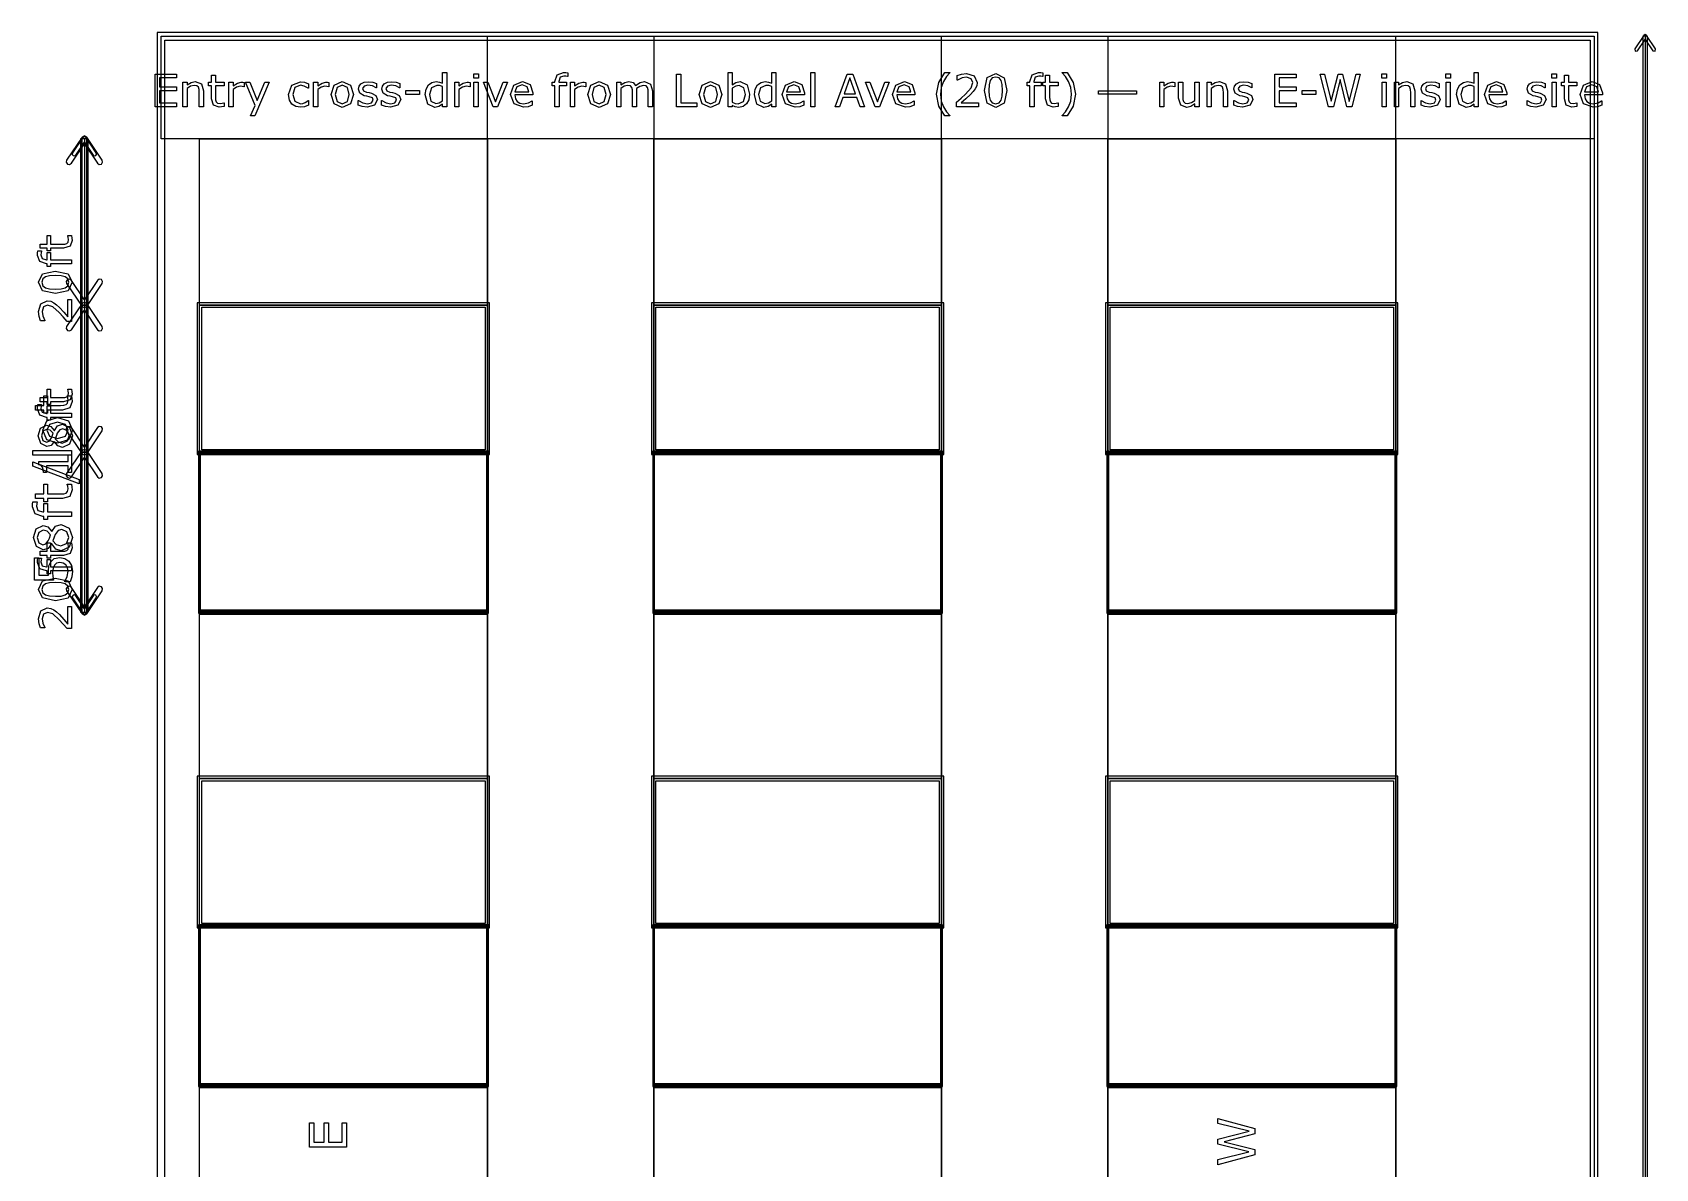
# Model space of a CAD drawing. Extents: x -1 to 182, y 89 to 480.
# Drawn here: x -0.6 to 66.6, y 262.7 to 309.7 of the extents above; entities that cross this region are included whole.
import ezdxf

# ---------------------------------------------------------------- set-up
doc = ezdxf.new("R2010")
doc.units = 0
doc.header["$MEASUREMENT"] = 0
doc.layers.add('Layer 1', color=7, linetype='Continuous')

msp = doc.modelspace()

# ---------------------------------------------------------------- linework, layer by layer
at = {"layer": 'Layer 1', "color": 7}
for points in [[(4.603848, 309.721697), (4.603848, 190.077473), (64.187733, 190.077473), (64.187733, 309.721697), (4.603848, 309.721697)], [(66.053249, 309.56305), (66.053249, 190.236117), (66.238251, 190.236117), (66.238251, 309.56305), (66.053249, 309.56305)], [(4.92114, 309.404403), (63.870439, 309.404403), (63.870439, 190.394761), (4.92114, 190.394761), (4.92114, 309.404403)], [(6.349992, 298.450564), (18.256227, 298.450564), (18.256227, 292.365155), (6.349992, 292.365155), (6.349992, 298.450564)], [(6.442493, 298.358063), (18.163726, 298.358063), (18.163726, 292.457656), (6.442493, 292.457656), (6.442493, 298.358063)], [(25.135385, 298.450564), (37.04162, 298.450564), (37.04162, 292.365155), (25.135385, 292.365155), (25.135385, 298.450564)], [(25.227886, 298.358063), (36.949119, 298.358063), (36.949119, 292.457656), (25.227886, 292.457656), (25.227886, 298.358063)], [(6.349992, 292.365155), (18.256227, 292.365155), (18.256227, 285.75058), (6.349992, 285.75058), (6.349992, 292.365155)], [(6.389783, 292.325364), (18.216436, 292.325364), (18.216436, 285.790371), (6.389783, 285.790371), (6.389783, 292.325364)], [(25.135385, 292.365155), (37.04162, 292.365155), (37.04162, 285.75058), (25.135385, 285.75058), (25.135385, 292.365155)], [(25.175176, 292.325364), (37.001829, 292.325364), (37.001829, 285.790371), (25.175176, 285.790371), (25.175176, 292.325364)], [(1.047263, 291.04217), (1.071023, 290.922281), (1.080336, 290.807559), (0.98525, 290.538842), (0.680361, 290.446858), (0.066446, 290.446858), (0.066446, 290.3156), (-0.096852, 290.3156), (-0.096852, 290.446858), (-0.428615, 290.446858), (-0.428615, 290.641161), (-0.096852, 290.641161), (-0.096852, 291.04217), (0.066446, 291.04217), (0.066446, 290.641161), (0.592511, 290.641161), (0.735137, 290.645297), (0.830221, 290.674236), (0.891199, 290.736247), (0.909799, 290.858203), (0.896358, 290.957422), (0.872599, 291.031836), (0.872599, 291.04217), (1.047263, 291.04217)], [(6.349992, 278.871422), (18.256227, 278.871422), (18.256227, 272.786013), (6.349992, 272.786013), (6.349992, 278.871422)], [(6.442493, 278.778921), (18.163726, 278.778921), (18.163726, 272.878514), (6.442493, 272.878514), (6.442493, 278.778921)], [(25.135385, 278.871422), (37.04162, 278.871422), (37.04162, 272.786013), (25.135385, 272.786013), (25.135385, 278.871422)], [(25.227886, 278.778921), (36.949119, 278.778921), (36.949119, 272.878514), (25.227886, 272.878514), (25.227886, 278.778921)], [(6.349992, 272.786013), (18.256227, 272.786013), (18.256227, 266.171438), (6.349992, 266.171438), (6.349992, 272.786013)], [(6.389783, 272.746222), (18.216436, 272.746222), (18.216436, 266.211229), (6.389783, 266.211229), (6.389783, 272.746222)], [(25.135385, 272.786013), (37.04162, 272.786013), (37.04162, 266.171438), (25.135385, 266.171438), (25.135385, 272.786013)], [(25.175176, 272.746222), (37.001829, 272.746222), (37.001829, 266.211229), (25.175176, 266.211229), (25.175176, 272.746222)]]:
    msp.add_lwpolyline(points, close=True, dxfattribs=at)
for points in [[(4.762494, 309.56305), (64.029086, 309.56305), (64.029086, 305.329722), (4.762494, 305.329722), (4.762494, 309.56305)], [(18.256227, 309.56305), (25.135385, 309.56305), (25.135385, 190.236117), (18.256227, 190.236117), (18.256227, 309.56305)], [(37.04162, 309.56305), (43.920778, 309.56305), (43.920778, 190.236117), (37.04162, 190.236117), (37.04162, 309.56305)], [(55.827013, 309.56305), (64.029086, 309.56305), (64.029086, 190.236117), (55.827013, 190.236117), (55.827013, 309.56305)], [(66.087872, 309.601806), (65.717353, 309.045769), (65.736985, 308.949651), (65.833103, 308.968781), (66.14575, 309.437476), (66.458392, 308.968773), (66.55451, 308.949643), (66.574142, 309.045761), (66.203622, 309.601798), (66.145745, 309.632854), (66.087867, 309.601798), (66.087872, 309.601806)], [(66.14575, 309.56305), (66.14575, 190.236117)], [(5.395077, 306.652637), (4.507923, 306.652637), (4.507923, 307.999195), (5.395077, 307.999195), (5.395077, 307.84003), (4.686982, 307.84003), (4.686982, 307.471061), (5.395077, 307.471061), (5.395077, 307.311898), (4.686982, 307.311898), (4.686982, 306.8118), (5.395077, 306.8118), (5.395077, 306.652637)], [(6.510124, 306.652637), (6.340109, 306.652637), (6.340109, 307.227795), (6.33197, 307.358021), (6.302127, 307.453879), (6.237015, 307.509947), (6.126686, 307.528944), (5.981088, 307.49458), (5.835489, 307.40686), (5.835489, 306.652637), (5.665474, 306.652637), (5.665474, 307.66278), (5.835489, 307.66278), (5.835489, 307.550642), (6.000079, 307.653737), (6.174616, 307.690816), (6.424213, 307.592243), (6.510125, 307.308282), (6.510124, 306.652637)], [(7.362009, 306.661686), (7.257106, 306.64089), (7.156725, 306.63274), (6.921597, 306.715941), (6.841111, 306.98272), (6.841111, 307.519895), (6.726261, 307.519895), (6.726261, 307.66278), (6.841111, 307.66278), (6.841111, 307.953073), (7.011126, 307.953073), (7.011126, 307.66278), (7.362009, 307.66278), (7.362009, 307.519895), (7.011126, 307.519895), (7.011126, 307.059589), (7.014743, 306.934791), (7.040064, 306.85159), (7.094324, 306.798234), (7.201036, 306.781963), (7.287852, 306.79371), (7.352964, 306.814506), (7.362008, 306.814506), (7.362009, 306.661686)], [(8.197616, 307.477398), (8.188572, 307.477398), (8.114417, 307.490045), (8.030313, 307.494569), (7.878385, 307.4593), (7.737308, 307.369771), (7.737308, 306.652637), (7.567293, 306.652637), (7.567293, 307.66278), (7.737309, 307.66278), (7.737309, 307.513566), (7.915463, 307.628416), (8.073722, 307.66278), (8.13793, 307.660082), (8.197616, 307.651933), (8.197616, 307.477398)], [(9.231273, 307.662786), (8.641645, 306.280057), (8.459873, 306.280057), (8.647976, 306.701476), (8.245546, 307.662786), (8.43003, 307.662786), (8.740218, 306.913995), (9.053118, 307.662786), (9.231273, 307.662786)], [(10.851843, 306.715946), (10.689967, 306.652642), (10.528091, 306.63002), (10.327328, 306.661673), (10.170878, 306.759341), (10.068688, 306.92393), (10.032515, 307.156345), (10.168165, 307.54521), (10.528091, 307.686286), (10.698106, 307.661865), (10.851843, 307.60218), (10.851843, 307.413173), (10.8428, 307.413173), (10.681828, 307.506319), (10.520856, 307.538876), (10.292059, 307.441208), (10.20886, 307.156342), (10.29025, 306.875093), (10.520856, 306.777425), (10.625759, 306.790998), (10.721619, 306.826267), (10.791253, 306.866058), (10.8428, 306.903136), (10.851843, 306.903136), (10.851843, 306.715946)], [(11.700111, 307.477398), (11.691067, 307.477398), (11.616912, 307.490045), (11.532808, 307.494569), (11.38088, 307.4593), (11.239803, 307.369771), (11.239803, 306.652637), (11.069788, 306.652637), (11.069788, 307.66278), (11.239803, 307.66278), (11.239803, 307.513566), (11.417958, 307.628416), (11.576217, 307.66278), (11.640424, 307.660082), (11.700111, 307.651933), (11.700111, 307.477398)], [(12.721107, 307.157263), (12.5945, 306.767492), (12.255373, 306.624607), (11.914439, 306.767492), (11.788736, 307.157263), (11.914439, 307.547031), (12.255373, 307.690821), (12.5945, 307.547031), (12.721107, 307.157263), (12.721107, 307.157263)], [(12.545665, 307.157263), (12.468797, 307.448458), (12.255373, 307.544319), (12.040142, 307.448458), (11.964177, 307.157263), (12.041046, 306.868777), (12.255373, 306.771109), (12.467893, 306.867875), (12.545665, 307.157263), (12.545665, 307.157263)], [(13.705929, 306.94384), (13.591078, 306.716851), (13.279082, 306.628224), (13.072894, 306.654444), (12.916443, 306.713224), (12.916443, 306.904041), (12.925487, 306.904041), (13.104545, 306.807275), (13.293552, 306.772006), (13.468993, 306.80818), (13.532297, 306.922125), (13.497932, 307.01256), (13.365899, 307.065011), (13.270943, 307.084008), (13.165136, 307.107529), (12.97613, 307.210624), (12.920965, 307.37883), (12.946286, 307.496392), (13.024963, 307.594965), (13.153379, 307.661886), (13.32882, 307.687207), (13.511496, 307.664585), (13.666137, 307.611229), (13.666137, 307.429458), (13.657094, 307.429458), (13.498835, 307.509941), (13.316159, 307.543403), (13.158805, 307.50723), (13.094597, 307.401423), (13.133483, 307.307371), (13.256473, 307.255825), (13.361376, 307.23413), (13.459044, 307.214233), (13.64172, 307.121086), (13.705928, 306.943837), (13.705929, 306.94384)], [(14.670856, 306.94384), (14.556005, 306.716851), (14.244009, 306.628224), (14.03782, 306.654444), (13.88137, 306.713224), (13.88137, 306.904041), (13.890414, 306.904041), (14.069472, 306.807275), (14.258479, 306.772006), (14.43392, 306.80818), (14.497224, 306.922125), (14.462859, 307.01256), (14.330825, 307.065011), (14.23587, 307.084008), (14.130063, 307.107529), (13.941057, 307.210624), (13.885892, 307.37883), (13.911213, 307.496392), (13.98989, 307.594965), (14.118306, 307.661886), (14.293747, 307.687207), (14.476423, 307.664585), (14.631064, 307.611229), (14.631064, 307.429458), (14.622021, 307.429458), (14.463762, 307.509941), (14.281086, 307.543403), (14.123732, 307.50723), (14.059524, 307.401423), (14.09841, 307.307371), (14.2214, 307.255825), (14.326303, 307.23413), (14.423971, 307.214233), (14.606647, 307.121086), (14.670855, 306.943837), (14.670856, 306.94384)], [(16.574484, 306.652637), (16.404469, 306.652637), (16.404469, 306.758444), (16.251636, 306.659871), (16.078908, 306.624602), (15.791329, 306.76387), (15.685522, 307.150021), (15.721695, 307.378819), (15.821172, 307.54974), (15.964057, 307.654642), (16.134072, 307.690816), (16.275149, 307.673644), (16.404469, 307.622096), (16.404469, 308.059795), (16.574484, 308.059795), (16.574484, 306.652637)], [(16.404469, 306.901329), (16.404469, 307.481009), (16.281479, 307.523512), (16.163011, 307.535259), (15.940544, 307.435782), (15.860963, 307.153628), (15.922458, 306.879615), (16.119603, 306.786468), (16.266105, 306.81812), (16.404469, 306.901319), (16.404469, 306.901329)], [(17.539411, 307.477392), (17.530368, 307.477392), (17.456212, 307.49004), (17.372109, 307.494564), (17.22018, 307.459295), (17.079104, 307.369765), (17.079104, 306.652637), (16.909088, 306.652637), (16.909088, 307.66278), (17.079104, 307.66278), (17.079104, 307.513566), (17.257258, 307.628416), (17.415517, 307.66278), (17.479725, 307.660082), (17.539411, 307.651933), (17.539411, 307.477392)], [(17.882155, 307.831891), (17.690435, 307.831891), (17.690435, 308.008239), (17.882155, 308.008239), (17.882155, 307.831891)], [(17.871303, 306.652637), (17.701287, 306.652637), (17.701287, 307.66278), (17.871303, 307.66278), (17.871303, 306.652637)], [(19.081305, 307.66278), (18.672545, 306.652637), (18.501625, 306.652637), (18.095578, 307.66278), (18.280063, 307.66278), (18.592963, 306.858827), (18.90315, 307.66278), (19.081305, 307.66278)], [(20.133048, 307.140076), (19.388779, 307.140076), (19.416814, 306.977294), (19.493682, 306.86425), (19.604916, 306.799139), (19.747801, 306.777443), (19.954894, 306.818139), (20.104109, 306.89953), (20.113153, 306.89953), (20.113153, 306.714139), (19.937711, 306.65355), (19.749609, 306.629129), (19.357127, 306.764781), (19.216051, 307.151836), (19.350797, 307.545224), (19.707106, 307.690821), (20.021815, 307.571449), (20.133048, 307.232322), (20.133048, 307.140076)], [(19.967555, 307.270298), (19.899729, 307.477392), (19.698062, 307.550642), (19.480117, 307.470156), (19.388779, 307.270298), (19.967555, 307.270298)], [(21.585412, 307.895195), (21.576369, 307.895195), (21.503118, 307.911467), (21.423536, 307.920516), (21.264373, 307.871682), (21.215539, 307.697145), (21.215539, 307.66278), (21.522109, 307.66278), (21.522109, 307.519895), (21.220965, 307.519895), (21.220965, 306.652637), (21.050949, 306.652637), (21.050949, 307.519895), (20.936099, 307.519895), (20.936099, 307.66278), (21.050949, 307.66278), (21.050949, 307.696242), (21.140479, 307.972065), (21.399119, 308.068828), (21.501309, 308.063404), (21.585412, 308.050731), (21.585412, 307.895195)], [(22.323351, 307.477392), (22.314307, 307.477392), (22.240152, 307.49004), (22.156049, 307.494564), (22.00412, 307.459295), (21.863044, 307.369765), (21.863044, 306.652637), (21.693028, 306.652637), (21.693028, 307.66278), (21.863044, 307.66278), (21.863044, 307.513566), (22.041198, 307.628416), (22.199457, 307.66278), (22.263665, 307.660082), (22.323351, 307.651933), (22.323351, 307.477392)], [(23.344347, 307.157258), (23.21774, 306.767487), (22.878613, 306.624602), (22.537679, 306.767487), (22.411976, 307.157258), (22.537679, 307.547025), (22.878613, 307.690816), (23.21774, 307.547025), (23.344347, 307.157258), (23.344347, 307.157258)], [(23.168905, 307.157258), (23.092037, 307.448452), (22.878613, 307.544313), (22.663381, 307.448452), (22.587417, 307.157258), (22.664286, 306.868772), (22.878613, 306.771104), (23.091133, 306.86787), (23.168905, 307.157258), (23.168905, 307.157258)], [(25.081577, 306.652637), (24.911562, 306.652637), (24.911562, 307.227795), (24.90523, 307.353499), (24.880812, 307.450262), (24.821126, 307.509045), (24.708988, 307.528941), (24.566103, 307.492767), (24.423218, 307.402336), (24.42774, 307.353501), (24.429539, 307.299241), (24.429539, 306.652637), (24.259523, 306.652637), (24.259523, 307.227795), (24.253192, 307.354401), (24.228774, 307.451167), (24.169087, 307.509045), (24.05695, 307.528941), (23.916778, 307.494577), (23.77751, 307.406857), (23.77751, 306.652637), (23.607495, 306.652637), (23.607495, 307.66278), (23.77751, 307.66278), (23.77751, 307.550642), (23.935769, 307.653737), (24.10488, 307.690816), (24.279417, 307.647408), (24.387033, 307.527131), (24.575134, 307.65193), (24.756906, 307.690816), (25.001981, 307.589531), (25.081563, 307.308282), (25.081577, 306.652637)], [(26.925519, 306.652637), (26.073634, 306.652637), (26.073634, 307.999195), (26.252693, 307.999195), (26.252693, 306.8118), (26.925519, 306.8118), (26.925519, 306.652637)], [(27.95194, 307.157258), (27.825334, 306.767487), (27.486208, 306.624602), (27.145274, 306.767487), (27.019571, 307.157258), (27.145274, 307.547025), (27.486208, 307.690816), (27.825334, 307.547025), (27.95194, 307.157258), (27.95194, 307.157258)], [(27.7765, 307.157258), (27.699631, 307.448452), (27.486208, 307.544313), (27.270975, 307.448452), (27.19501, 307.157258), (27.271879, 306.868772), (27.486208, 306.771104), (27.698726, 306.86787), (27.7765, 307.157258), (27.7765, 307.157258)], [(29.104067, 307.165407), (29.067893, 306.937514), (28.972032, 306.767498), (28.830956, 306.659881), (28.661845, 306.624612), (28.511726, 306.645409), (28.385118, 306.699667), (28.374267, 306.652637), (28.215102, 306.652637), (28.215102, 308.059785), (28.385118, 308.059785), (28.385118, 307.556974), (28.537047, 307.652832), (28.717913, 307.690816), (29.000067, 307.553357), (29.104067, 307.165396), (29.104067, 307.165407)], [(28.928624, 307.160882), (28.868937, 307.434895), (28.676315, 307.528946), (28.526193, 307.49639), (28.385118, 307.414096), (28.385118, 306.835321), (28.509011, 306.790104), (28.627481, 306.77743), (28.848138, 306.869672), (28.928624, 307.160869), (28.928624, 307.160882)], [(30.188365, 306.652637), (30.018349, 306.652637), (30.018349, 306.758444), (29.865518, 306.659871), (29.692787, 306.624602), (29.40521, 306.76387), (29.299403, 307.150021), (29.335577, 307.378819), (29.435052, 307.54974), (29.577937, 307.654642), (29.747953, 307.690816), (29.889029, 307.673644), (30.018349, 307.622096), (30.018349, 308.059795), (30.188365, 308.059795), (30.188365, 306.652637)], [(30.018349, 306.901329), (30.018349, 307.481009), (29.89536, 307.523512), (29.77689, 307.535259), (29.554424, 307.435782), (29.474843, 307.153628), (29.536337, 306.879615), (29.733483, 306.786468), (29.879985, 306.81812), (30.018349, 306.901319), (30.018349, 306.901329)], [(31.368524, 307.140076), (30.624255, 307.140076), (30.65229, 306.977294), (30.729159, 306.86425), (30.840392, 306.799139), (30.983275, 306.777443), (31.19037, 306.818139), (31.339584, 306.89953), (31.348633, 306.89953), (31.348633, 306.714139), (31.173193, 306.65355), (30.98509, 306.629129), (30.592608, 306.764781), (30.451532, 307.151836), (30.586279, 307.545224), (30.942588, 307.690821), (31.257296, 307.571449), (31.368529, 307.232322), (31.368524, 307.140076)], [(31.20303, 307.270298), (31.135204, 307.477392), (30.933539, 307.550642), (30.715594, 307.470156), (30.624255, 307.270298), (31.20303, 307.270298)], [(31.798082, 306.652637), (31.628069, 306.652637), (31.628069, 308.059785), (31.798082, 308.059785), (31.798082, 306.652637)], [(33.860875, 306.652637), (33.67006, 306.652637), (33.538028, 307.027937), (32.955633, 307.027937), (32.823601, 306.652637), (32.64183, 306.652637), (33.13198, 307.999195), (33.370724, 307.999195), (33.860875, 306.652637)], [(33.482862, 307.181673), (33.24683, 307.842745), (33.009894, 307.181673), (33.482862, 307.181673)], [(34.880062, 307.66278), (34.471302, 306.652637), (34.300381, 306.652637), (33.894336, 307.66278), (34.07882, 307.66278), (34.391721, 306.858827), (34.701907, 307.66278), (34.880062, 307.66278)], [(35.931805, 307.140076), (35.187536, 307.140076), (35.215571, 306.977294), (35.292441, 306.86425), (35.403674, 306.799139), (35.546559, 306.777443), (35.753651, 306.818139), (35.902865, 306.89953), (35.911914, 306.89953), (35.911914, 306.714139), (35.736474, 306.65355), (35.548372, 306.629129), (35.155889, 306.764781), (35.014814, 307.151836), (35.149561, 307.545224), (35.505869, 307.690821), (35.820577, 307.571449), (35.931811, 307.232322), (35.931805, 307.140076)], [(35.766311, 307.270298), (35.698486, 307.477392), (35.49682, 307.550642), (35.278875, 307.470156), (35.187536, 307.270298), (35.766311, 307.270298)], [(37.381456, 306.280051), (37.174364, 306.280051), (36.925672, 306.680672), (36.837047, 307.169918), (36.925672, 307.659164), (37.174364, 308.059785), (37.381456, 308.059785), (37.381456, 308.050736), (37.241285, 307.897902), (37.118294, 307.697139), (37.029669, 307.452064), (36.99621, 307.169913), (37.028767, 306.886854), (37.118294, 306.642683), (37.24219, 306.44192), (37.381456, 306.289089), (37.381456, 306.280051)], [(38.571563, 306.652637), (37.659993, 306.652637), (37.659993, 306.841645), (37.849903, 307.004424), (38.028057, 307.166301), (38.265898, 307.43308), (38.330105, 307.647408), (38.260472, 307.811092), (38.067847, 307.870777), (37.889693, 307.84184), (37.702495, 307.753215), (37.693447, 307.753215), (37.693447, 307.943125), (37.864367, 308.001002), (38.072364, 308.027222), (38.397021, 307.926842), (38.514585, 307.656446), (38.494689, 307.512656), (38.437716, 307.386953), (38.354518, 307.276624), (38.239668, 307.156347), (38.03981, 306.971862), (37.847185, 306.807273), (38.571558, 306.807273), (38.571563, 306.652637)], [(39.747201, 307.326369), (39.633255, 306.793713), (39.281469, 306.624602), (38.926967, 306.796427), (38.815734, 307.324559), (38.928777, 307.8545), (39.281469, 308.026323), (39.635063, 307.851788), (39.747201, 307.326369), (39.747201, 307.326369)], [(39.509359, 306.915799), (39.551864, 307.087622), (39.563612, 307.326369), (39.551864, 307.565112), (39.508457, 307.736935), (39.421639, 307.84184), (39.281469, 307.877109), (39.14039, 307.84184), (39.05267, 307.735128), (39.010168, 307.560591), (38.99932, 307.324559), (39.009268, 307.088527), (39.051771, 306.918511), (39.135874, 306.810895), (39.281474, 306.773819), (39.42255, 306.809088), (39.509364, 306.915799), (39.509359, 306.915799)], [(41.231218, 307.895195), (41.222169, 307.895195), (41.148917, 307.911467), (41.069335, 307.920516), (40.910173, 307.871682), (40.861339, 307.697145), (40.861339, 307.66278), (41.167908, 307.66278), (41.167908, 307.519895), (40.866765, 307.519895), (40.866765, 306.652637), (40.696749, 306.652637), (40.696749, 307.519895), (40.581899, 307.519895), (40.581899, 307.66278), (40.696749, 307.66278), (40.696749, 307.696242), (40.786279, 307.972065), (41.04492, 308.068828), (41.147109, 308.063404), (41.231212, 308.050731), (41.231218, 307.895195)], [(41.863349, 306.66168), (41.758444, 306.640884), (41.658064, 306.632735), (41.422937, 306.715936), (41.342451, 306.982715), (41.342451, 307.51989), (41.227598, 307.51989), (41.227598, 307.662775), (41.342451, 307.662775), (41.342451, 307.953068), (41.512467, 307.953068), (41.512467, 307.662775), (41.863349, 307.662775), (41.863349, 307.51989), (41.512467, 307.51989), (41.512467, 307.059584), (41.516092, 306.934786), (41.541412, 306.851585), (41.595673, 306.798229), (41.702384, 306.781957), (41.789199, 306.793705), (41.854313, 306.814501), (41.863362, 306.814501), (41.863349, 306.66168)], [(42.578678, 307.169918), (42.490053, 306.680672), (42.241361, 306.280051), (42.034267, 306.280051), (42.034267, 306.2891), (42.173535, 306.441931), (42.297429, 306.642694), (42.386054, 306.886864), (42.419516, 307.169923), (42.386054, 307.452075), (42.297429, 307.69715), (42.173535, 307.897913), (42.034267, 308.050746), (42.034267, 308.059795), (42.241361, 308.059795), (42.490053, 307.659174), (42.578678, 307.169929), (42.578678, 307.169918)], [(46.694314, 307.477392), (46.685266, 307.477392), (46.611108, 307.49004), (46.527005, 307.494564), (46.375076, 307.459295), (46.234001, 307.369765), (46.234001, 306.652637), (46.063985, 306.652637), (46.063985, 307.66278), (46.234001, 307.66278), (46.234001, 307.513566), (46.412155, 307.628416), (46.570413, 307.66278), (46.634622, 307.660082), (46.694309, 307.651933), (46.694314, 307.477392)], [(47.691797, 306.652637), (47.521782, 306.652637), (47.521782, 306.764775), (47.357193, 306.660776), (47.18356, 306.624602), (46.93577, 306.721368), (46.847145, 307.007136), (46.847145, 307.66278), (47.017161, 307.66278), (47.017161, 307.087622), (47.024384, 306.95559), (47.055134, 306.862443), (47.118436, 306.804566), (47.231479, 306.786468), (47.375269, 306.820832), (47.521771, 306.908555), (47.521771, 307.66277), (47.691787, 307.66277), (47.691797, 306.652637)], [(48.871052, 306.652637), (48.701036, 306.652637), (48.701036, 307.227795), (48.692887, 307.358021), (48.663042, 307.453879), (48.597931, 307.509947), (48.487602, 307.528944), (48.342005, 307.49458), (48.196405, 307.40686), (48.196405, 306.652637), (48.026389, 306.652637), (48.026389, 307.66278), (48.196405, 307.66278), (48.196405, 307.550642), (48.360994, 307.653737), (48.535531, 307.690816), (48.785129, 307.592243), (48.871041, 307.308282), (48.871052, 306.652637)], [(49.920081, 306.943834), (49.805231, 306.716846), (49.493235, 306.628219), (49.287045, 306.654439), (49.130595, 306.713219), (49.130595, 306.904036), (49.139643, 306.904036), (49.318702, 306.80727), (49.50771, 306.772001), (49.68315, 306.808175), (49.746454, 306.92212), (49.71209, 307.012555), (49.580055, 307.065005), (49.485101, 307.084003), (49.379295, 307.107524), (49.190287, 307.210619), (49.135122, 307.378825), (49.160442, 307.496387), (49.239119, 307.59496), (49.367534, 307.661881), (49.542976, 307.687202), (49.725652, 307.66458), (49.880293, 307.611224), (49.880293, 307.429453), (49.871244, 307.429453), (49.712987, 307.509936), (49.530311, 307.543398), (49.372955, 307.507224), (49.308746, 307.401417), (49.347635, 307.307366), (49.470623, 307.25582), (49.575525, 307.234124), (49.673196, 307.214228), (49.855869, 307.121081), (49.920078, 306.943832), (49.920081, 306.943834)], [(51.715189, 306.652637), (50.828035, 306.652637), (50.828035, 307.999195), (51.715189, 307.999195), (51.715189, 307.84003), (51.007094, 307.84003), (51.007094, 307.471061), (51.715189, 307.471061), (51.715189, 307.311898), (51.007094, 307.311898), (51.007094, 306.8118), (51.715189, 306.8118), (51.715189, 306.652637)], [(54.362181, 307.999195), (54.012204, 306.652637), (53.810536, 306.652637), (53.52748, 307.770397), (53.250752, 306.652637), (53.053606, 306.652637), (52.697298, 307.999195), (52.880879, 307.999195), (53.163935, 306.879625), (53.442472, 307.999195), (53.624243, 307.999195), (53.905492, 306.868772), (54.186741, 307.999195), (54.362181, 307.999195)], [(55.446482, 307.831891), (55.254762, 307.831891), (55.254762, 308.008239), (55.446482, 308.008239), (55.446482, 307.831891)], [(55.435629, 306.652637), (55.265613, 306.652637), (55.265613, 307.66278), (55.435629, 307.66278), (55.435629, 306.652637)], [(56.616693, 306.652637), (56.446677, 306.652637), (56.446677, 307.227795), (56.438528, 307.358021), (56.408685, 307.453879), (56.343572, 307.509947), (56.233243, 307.528944), (56.087646, 307.49458), (55.942046, 307.40686), (55.942046, 306.652637), (55.772033, 306.652637), (55.772033, 307.66278), (55.942046, 307.66278), (55.942046, 307.550642), (56.106635, 307.653737), (56.281172, 307.690816), (56.530769, 307.592243), (56.616682, 307.308282), (56.616693, 306.652637)], [(57.665722, 306.943834), (57.550872, 306.716846), (57.238876, 306.628219), (57.032686, 306.654439), (56.876238, 306.713219), (56.876238, 306.904036), (56.885287, 306.904036), (57.064343, 306.80727), (57.253351, 306.772001), (57.428793, 306.808175), (57.492095, 306.92212), (57.457731, 307.012555), (57.325698, 307.065005), (57.230742, 307.084003), (57.124935, 307.107524), (56.935928, 307.210619), (56.880765, 307.378825), (56.906086, 307.496387), (56.984762, 307.59496), (57.113177, 307.661881), (57.28862, 307.687202), (57.471296, 307.66458), (57.625937, 307.611224), (57.625937, 307.429453), (57.616888, 307.429453), (57.45863, 307.509936), (57.275954, 307.543398), (57.118599, 307.507224), (57.054392, 307.401417), (57.093278, 307.307366), (57.216267, 307.25582), (57.321171, 307.234124), (57.41884, 307.214228), (57.601516, 307.121081), (57.665722, 306.943832), (57.665722, 306.943834)], [(58.091666, 307.831891), (57.899947, 307.831891), (57.899947, 308.008239), (58.091666, 308.008239), (58.091666, 307.831891)], [(58.080813, 306.652637), (57.910797, 306.652637), (57.910797, 307.66278), (58.080813, 307.66278), (58.080813, 306.652637)], [(59.236554, 306.652637), (59.066541, 306.652637), (59.066541, 306.758444), (58.913707, 306.659871), (58.740979, 306.624602), (58.453399, 306.76387), (58.347592, 307.150021), (58.383766, 307.378819), (58.483244, 307.54974), (58.626129, 307.654642), (58.796142, 307.690816), (58.937221, 307.673644), (59.066541, 307.622096), (59.066541, 308.059795), (59.236554, 308.059795), (59.236554, 306.652637)], [(59.066541, 306.901329), (59.066541, 307.481009), (58.943549, 307.523512), (58.825082, 307.535259), (58.602616, 307.435782), (58.523034, 307.153628), (58.584529, 306.879615), (58.781675, 306.786468), (58.928177, 306.81812), (59.066541, 306.901319), (59.066541, 306.901329)], [(60.416713, 307.140076), (59.672446, 307.140076), (59.700479, 306.977294), (59.777348, 306.86425), (59.888582, 306.799139), (60.031467, 306.777443), (60.238559, 306.818139), (60.387776, 306.89953), (60.396824, 306.89953), (60.396824, 306.714139), (60.221382, 306.65355), (60.033282, 306.629129), (59.6408, 306.764781), (59.499721, 307.151836), (59.634468, 307.545224), (59.990777, 307.690821), (60.305485, 307.571449), (60.416718, 307.232322), (60.416713, 307.140076)], [(60.251222, 307.270298), (60.183396, 307.477392), (59.981728, 307.550642), (59.763783, 307.470156), (59.672446, 307.270298), (60.251222, 307.270298)], [(62.047232, 306.943834), (61.932382, 306.716846), (61.620386, 306.628219), (61.414196, 306.654439), (61.257746, 306.713219), (61.257746, 306.904036), (61.266795, 306.904036), (61.445854, 306.80727), (61.634861, 306.772001), (61.810301, 306.808175), (61.873605, 306.92212), (61.839241, 307.012555), (61.707209, 307.065005), (61.612253, 307.084003), (61.506446, 307.107524), (61.317438, 307.210619), (61.262273, 307.378825), (61.287593, 307.496387), (61.36627, 307.59496), (61.494685, 307.661881), (61.670127, 307.687202), (61.852804, 307.66458), (62.007444, 307.611224), (62.007444, 307.429453), (61.998396, 307.429453), (61.840138, 307.509936), (61.657462, 307.543398), (61.500106, 307.507224), (61.435897, 307.401417), (61.474786, 307.307366), (61.597775, 307.25582), (61.702679, 307.234124), (61.800347, 307.214228), (61.983023, 307.121081), (62.04723, 306.943832), (62.047232, 306.943834)], [(62.473174, 307.831891), (62.281457, 307.831891), (62.281457, 308.008239), (62.473174, 308.008239), (62.473174, 307.831891)], [(62.462323, 306.652637), (62.292308, 306.652637), (62.292308, 307.66278), (62.462323, 307.66278), (62.462323, 306.652637)], [(63.323253, 306.661686), (63.218348, 306.64089), (63.117968, 306.63274), (62.882838, 306.715941), (62.802355, 306.98272), (62.802355, 307.519895), (62.687502, 307.519895), (62.687502, 307.66278), (62.802355, 307.66278), (62.802355, 307.953073), (62.972368, 307.953073), (62.972368, 307.66278), (63.323253, 307.66278), (63.323253, 307.519895), (62.972368, 307.519895), (62.972368, 307.059589), (62.975993, 306.934791), (63.001313, 306.85159), (63.055574, 306.798234), (63.162286, 306.781963), (63.249101, 306.79371), (63.314214, 306.814506), (63.323263, 306.814506), (63.323253, 306.661686)], [(64.374092, 307.140081), (63.629822, 307.140081), (63.657855, 306.977299), (63.734724, 306.864256), (63.845958, 306.799145), (63.988843, 306.777449), (64.195937, 306.818144), (64.345152, 306.899535), (64.3542, 306.899535), (64.3542, 306.714145), (64.178758, 306.653555), (63.990658, 306.629134), (63.598176, 306.764786), (63.457097, 307.151842), (63.591844, 307.545229), (63.948153, 307.690826), (64.262861, 307.571454), (64.374097, 307.232328), (64.374092, 307.140081)], [(64.208598, 307.270303), (64.140772, 307.477398), (63.939104, 307.550648), (63.721159, 307.470161), (63.629822, 307.270303), (64.208598, 307.270303)], [(15.44949, 307.159975), (14.885184, 307.159975), (14.885184, 307.323659), (15.44949, 307.323659), (15.44949, 307.159975)], [(45.107203, 307.169918), (43.531849, 307.169918), (43.531849, 307.31461), (45.107203, 307.31461), (45.107203, 307.169918)], [(52.520953, 307.15997), (51.956648, 307.15997), (51.956648, 307.323654), (52.520953, 307.323654), (52.520953, 307.15997)], [(1.488279, 305.395868), (0.853177, 304.443472), (0.83539, 304.353925), (0.88625, 304.278108), (0.975796, 304.260321), (1.051614, 304.311181), (1.587498, 305.114748), (2.123382, 304.311181), (2.1992, 304.260321), (2.288746, 304.278108), (2.339606, 304.353925), (2.321819, 304.443472), (1.686717, 305.395868), (1.587498, 305.449106), (1.488279, 305.395868), (1.488279, 305.395868)], [(1.521352, 305.373648), (1.098123, 304.738546), (1.086425, 304.678905), (1.120344, 304.628474), (1.179984, 304.616779), (1.230414, 304.650699), (1.587498, 305.186577), (1.944582, 304.650694), (1.995012, 304.616773), (2.054652, 304.628469), (2.088571, 304.6789), (2.076873, 304.73854), (1.653644, 305.373648), (1.587498, 305.40914), (1.521352, 305.373648), (1.521352, 305.373648)], [(1.428852, 305.329722), (1.428852, 298.450564), (1.746144, 298.450564), (1.746144, 305.329722), (1.428852, 305.329722)], [(1.481561, 305.329722), (1.481561, 285.75058), (1.693435, 285.75058), (1.693435, 305.329722), (1.481561, 305.329722)], [(1.587498, 305.329722), (1.587498, 285.75058)], [(1.587498, 305.329722), (1.587498, 298.450564)], [(6.349992, 305.329722), (18.256227, 305.329722), (18.256227, 298.450564), (6.349992, 298.450564), (6.349992, 305.329722)], [(25.135385, 305.329722), (37.04162, 305.329722), (37.04162, 298.450564), (25.135385, 298.450564), (25.135385, 305.329722)], [(43.920778, 305.329722), (55.827013, 305.329722), (55.827013, 298.450564), (43.920778, 298.450564), (43.920778, 305.329722)], [(1.04898, 301.32235), (1.069776, 301.217447), (1.077925, 301.117065), (0.994724, 300.881938), (0.727945, 300.801452), (0.19077, 300.801452), (0.19077, 300.686601), (0.047885, 300.686601), (0.047885, 300.801452), (-0.242408, 300.801452), (-0.242408, 300.971467), (0.047885, 300.971467), (0.047885, 301.32235), (0.19077, 301.32235), (0.19077, 300.971467), (0.651076, 300.971467), (0.775874, 300.975085), (0.859075, 301.000406), (0.912431, 301.054666), (0.928703, 301.161378), (0.916955, 301.248194), (0.896159, 301.313306), (0.896159, 301.32235), (1.04898, 301.32235)], [(-0.184535, 300.690219), (-0.184535, 300.681175), (-0.200807, 300.607924), (-0.209856, 300.528342), (-0.161022, 300.369179), (0.013515, 300.320345), (0.04788, 300.320345), (0.04788, 300.626915), (0.190765, 300.626915), (0.190765, 300.325771), (1.058023, 300.325771), (1.058023, 300.155756), (0.190765, 300.155756), (0.190765, 300.040905), (0.04788, 300.040905), (0.04788, 300.155756), (0.014418, 300.155756), (-0.261405, 300.245285), (-0.358168, 300.503925), (-0.352744, 300.606115), (-0.340071, 300.690219), (-0.184535, 300.690219)], [(0.384291, 299.857325), (0.916947, 299.743378), (1.086058, 299.391592), (0.914233, 299.037092), (0.386101, 298.925858), (-0.14384, 299.0389), (-0.315663, 299.391592), (-0.141128, 299.745187), (0.384291, 299.857325), (0.384291, 299.857325)], [(0.794861, 299.619484), (0.623038, 299.661988), (0.384291, 299.673745), (0.145548, 299.661988), (-0.026275, 299.61858), (-0.13118, 299.531764), (-0.166449, 299.391592), (-0.13118, 299.250515), (-0.024468, 299.162794), (0.150069, 299.120291), (0.386101, 299.109439), (0.622133, 299.119386), (0.792149, 299.16189), (0.899765, 299.245993), (0.936841, 299.391592), (0.901572, 299.532668), (0.794861, 299.619484), (0.794861, 299.619484)], [(0.88625, 299.502178), (0.83539, 299.426361), (0.853177, 299.336814), (1.488279, 298.384418), (1.587498, 298.33118), (1.686717, 298.384418), (2.321819, 299.336814), (2.339606, 299.426361), (2.288746, 299.502178), (2.1992, 299.519965), (2.123382, 299.469105), (1.587498, 298.665538), (1.051614, 299.469105), (0.975796, 299.519965), (0.88625, 299.502178), (0.88625, 299.502178)], [(1.058023, 298.681688), (1.058023, 297.770116), (0.869015, 297.770116), (0.706236, 297.960027), (0.544359, 298.138181), (0.27758, 298.376022), (0.063252, 298.44023), (-0.100432, 298.370596), (-0.160117, 298.177972), (-0.13118, 297.999818), (-0.042555, 297.81262), (-0.042555, 297.803577), (-0.232465, 297.803577), (-0.290342, 297.974496), (-0.316562, 298.182494), (-0.216182, 298.50715), (0.054214, 298.624714), (0.198004, 298.604819), (0.323707, 298.547846), (0.434036, 298.464647), (0.554313, 298.349796), (0.738798, 298.149938), (0.903387, 297.957314), (0.903387, 298.681688), (1.058023, 298.681688)], [(1.488279, 298.51671), (0.853177, 297.564314), (0.83539, 297.474767), (0.88625, 297.39895), (0.975796, 297.381163), (1.051614, 297.432023), (1.587498, 298.23559), (2.123382, 297.432023), (2.1992, 297.381163), (2.288746, 297.39895), (2.339606, 297.474767), (2.321819, 297.564314), (1.686717, 298.51671), (1.587498, 298.569948), (1.488279, 298.51671), (1.488279, 298.51671)], [(1.428852, 298.450564), (1.428852, 292.365155), (1.746144, 292.365155), (1.746144, 298.450564), (1.428852, 298.450564)], [(1.587498, 298.450564), (1.587498, 292.365155)], [(6.257491, 298.543065), (6.257491, 292.272654), (18.348728, 292.272654), (18.348728, 298.543065), (6.257491, 298.543065)], [(25.042884, 298.543065), (25.042884, 292.272654), (37.134121, 292.272654), (37.134121, 298.543065), (25.042884, 298.543065)], [(43.828277, 298.543065), (43.828277, 292.272654), (55.919514, 292.272654), (55.919514, 298.543065), (43.828277, 298.543065)], [(43.920778, 298.450564), (55.827013, 298.450564), (55.827013, 292.365155), (43.920778, 292.365155), (43.920778, 298.450564)], [(44.013279, 298.358063), (55.734512, 298.358063), (55.734512, 292.457656), (44.013279, 292.457656), (44.013279, 298.358063)], [(1.048972, 294.97235), (1.069768, 294.867447), (1.077917, 294.767065), (0.994716, 294.531938), (0.727937, 294.451452), (0.190762, 294.451452), (0.190762, 294.336601), (0.047877, 294.336601), (0.047877, 294.451452), (-0.242416, 294.451452), (-0.242416, 294.621467), (0.047877, 294.621467), (0.047877, 294.97235), (0.190762, 294.97235), (0.190762, 294.621467), (0.651068, 294.621467), (0.775866, 294.625085), (0.859067, 294.650406), (0.912423, 294.704666), (0.928695, 294.811378), (0.916947, 294.898194), (0.896151, 294.963306), (0.896151, 294.97235), (1.048972, 294.97235)], [(1.047263, 294.702924), (1.071023, 294.583035), (1.080336, 294.468313), (0.98525, 294.199596), (0.680361, 294.107612), (0.066446, 294.107612), (0.066446, 293.976354), (-0.096852, 293.976354), (-0.096852, 294.107612), (-0.428615, 294.107612), (-0.428615, 294.301915), (-0.096852, 294.301915), (-0.096852, 294.702924), (0.066446, 294.702924), (0.066446, 294.301915), (0.592511, 294.301915), (0.735137, 294.306049), (0.830221, 294.334988), (0.891199, 294.397), (0.909799, 294.518956), (0.896358, 294.618175), (0.872599, 294.692589), (0.872599, 294.702924), (1.047263, 294.702924)], [(-0.184543, 294.340219), (-0.184543, 294.331175), (-0.200815, 294.257924), (-0.209864, 294.178342), (-0.16103, 294.019179), (0.013507, 293.970345), (0.047872, 293.970345), (0.047872, 294.276915), (0.190757, 294.276915), (0.190757, 293.975771), (1.058015, 293.975771), (1.058015, 293.805756), (0.190757, 293.805756), (0.190757, 293.690905), (0.047872, 293.690905), (0.047872, 293.805756), (0.01441, 293.805756), (-0.261413, 293.895285), (-0.358176, 294.153925), (-0.352752, 294.256115), (-0.340079, 294.340219), (-0.184543, 294.340219)], [(0.682715, 293.519081), (0.973007, 293.382526), (1.088762, 293.040687), (0.975719, 292.691613), (0.686331, 292.562293), (0.483761, 292.627406), (0.339066, 292.810986), (0.333642, 292.810986), (0.207034, 292.650014), (0.035211, 292.598467), (-0.218003, 292.723265), (-0.31929, 293.040687), (-0.222524, 293.362631), (0.023453, 293.482908), (0.203417, 293.425935), (0.340876, 293.258632), (0.3463, 293.258632), (0.480142, 293.45216), (0.682712, 293.519081), (0.682715, 293.519081)], [(0.480889, 293.802722), (0.926341, 293.658028), (1.089636, 293.270455), (0.926341, 292.880815), (0.480889, 292.737155), (0.03544, 292.880815), (-0.128893, 293.270455), (0.03544, 293.658028), (0.480889, 293.802722), (0.480889, 293.802722)], [(0.480889, 293.602217), (0.148094, 293.514367), (0.038541, 293.270455), (0.148094, 293.024475), (0.480889, 292.937659), (0.810586, 293.025509), (0.922206, 293.270455), (0.811618, 293.513334), (0.480889, 293.602217), (0.480889, 293.602217)], [(0.88625, 293.416769), (0.83539, 293.340952), (0.853177, 293.251405), (1.488279, 292.299009), (1.587498, 292.245771), (1.686717, 292.299009), (2.321819, 293.251405), (2.339606, 293.340952), (2.288746, 293.416769), (2.1992, 293.434556), (2.123382, 293.383696), (1.587498, 292.580129), (1.051614, 293.383696), (0.975796, 293.434556), (0.88625, 293.416769), (0.88625, 293.416769)], [(0.025263, 293.304753), (-0.128476, 293.229694), (-0.186353, 293.039783), (-0.132093, 292.852585), (0.01441, 292.780238), (0.127453, 292.816412), (0.211556, 292.927645), (0.254061, 293.023505), (0.297469, 293.146495), (0.173575, 293.270389), (0.025263, 293.304753), (0.025263, 293.304753)], [(0.699897, 293.332788), (0.56696, 293.29571), (0.465675, 293.152825), (0.428596, 293.059678), (0.380667, 292.924932), (0.500943, 292.793803), (0.672769, 292.744969), (0.874434, 292.829073), (0.954015, 293.042496), (0.886192, 293.253206), (0.699897, 293.332788), (0.699897, 293.332788)], [(1.057598, 292.434331), (1.057598, 292.240028), (-0.550572, 292.240028), (-0.550572, 292.434331), (1.057598, 292.434331)], [(1.058015, 292.254819), (1.058015, 291.525924), (0.920556, 291.525924), (0.920556, 291.806268), (0.018029, 291.806268), (0.018029, 291.525924), (-0.104962, 291.525924), (-0.114011, 291.648009), (-0.142044, 291.746582), (-0.199019, 291.811694), (-0.29307, 291.839729), (-0.29307, 291.979901), (0.920551, 291.979901), (0.920551, 292.254819), (1.058015, 292.254819)], [(1.488279, 292.431301), (0.853177, 291.478905), (0.83539, 291.389358), (0.88625, 291.313541), (0.975796, 291.295754), (1.051614, 291.346614), (1.587498, 292.150181), (2.123382, 291.346614), (2.1992, 291.295754), (2.288746, 291.313541), (2.339606, 291.389358), (2.321819, 291.478905), (1.686717, 292.431301), (1.587498, 292.484539), (1.488279, 292.431301), (1.488279, 292.431301)], [(1.428852, 292.365155), (1.428852, 285.75058), (1.746144, 285.75058), (1.746144, 292.365155), (1.428852, 292.365155)], [(1.587498, 292.365155), (1.587498, 285.75058)], [(6.310201, 292.404946), (6.310201, 285.710789), (18.296018, 285.710789), (18.296018, 292.404946), (6.310201, 292.404946)], [(25.095594, 292.404946), (25.095594, 285.710789), (37.081411, 285.710789), (37.081411, 292.404946), (25.095594, 292.404946)], [(43.880987, 292.404946), (43.880987, 285.710789), (55.866804, 285.710789), (55.866804, 292.404946), (43.880987, 292.404946)], [(43.920778, 292.365155), (55.827013, 292.365155), (55.827013, 285.75058), (43.920778, 285.75058), (43.920778, 292.365155)], [(43.960569, 292.325364), (55.787222, 292.325364), (55.787222, 285.790371), (43.960569, 285.790371), (43.960569, 292.325364)], [(-0.550572, 291.974412), (1.37179, 291.233373), (1.37179, 291.054572), (-0.550572, 291.792511), (-0.550572, 291.974412)], [(-0.362469, 290.319734), (-0.362469, 290.3094), (-0.381069, 290.225684), (-0.391415, 290.134733), (-0.335606, 289.952833), (-0.136134, 289.897022), (-0.09686, 289.897022), (-0.09686, 290.247388), (0.066438, 290.247388), (0.066438, 289.903223), (1.057598, 289.903223), (1.057598, 289.70892), (0.066446, 289.70892), (0.066446, 289.577662), (-0.096852, 289.577662), (-0.096852, 289.70892), (-0.135092, 289.70892), (-0.450319, 289.811239), (-0.560906, 290.106828), (-0.554715, 290.223617), (-0.540243, 290.319735), (-0.362469, 290.319734)], [(0.628685, 289.381291), (0.960446, 289.225229), (1.092737, 288.834556), (0.963547, 288.435614), (0.632818, 288.28782), (0.401308, 288.362234), (0.235943, 288.57204), (0.229752, 288.57204), (0.08506, 288.388072), (-0.111311, 288.329161), (-0.400699, 288.471787), (-0.516454, 288.834556), (-0.405866, 289.202491), (-0.124747, 289.33995), (0.080924, 289.274838), (0.23802, 289.083636), (0.244212, 289.083636), (0.397175, 289.304811), (0.628685, 289.381291), (0.628685, 289.381291)], [(-0.122691, 289.136346), (-0.29839, 289.050563), (-0.364536, 288.833522), (-0.302525, 288.619582), (-0.135092, 288.5369), (-0.005901, 288.578241), (0.090216, 288.705365), (0.138791, 288.814919), (0.188401, 288.955478), (0.046809, 289.097072), (-0.122691, 289.136346), (-0.122691, 289.136346)], [(0.64832, 289.168385), (0.496394, 289.12601), (0.380639, 288.962713), (0.338263, 288.85626), (0.283486, 288.702264), (0.420945, 288.552403), (0.617316, 288.496592), (0.847792, 288.59271), (0.938742, 288.836623), (0.861227, 289.077435), (0.64832, 289.168385), (0.64832, 289.168385)], [(0.568739, 288.011868), (0.774412, 287.972594), (0.939777, 287.865107), (1.051396, 287.68734), (1.089636, 287.449629), (1.062765, 287.20675), (0.99972, 287.009346), (0.781646, 287.009346), (0.781646, 287.023816), (0.873631, 287.222254), (0.910836, 287.445496), (0.890173, 287.587089), (0.817825, 287.710079), (0.711373, 287.778292), (0.567712, 287.802062), (0.433351, 287.774157), (0.345502, 287.698709), (0.290725, 287.567451), (0.274189, 287.395886), (0.286598, 287.220186), (0.311389, 287.075492), (-0.481328, 287.075492), (-0.481328, 288.001533), (-0.300459, 288.001533), (-0.300459, 287.274963), (0.108817, 287.274963), (0.102625, 287.365913), (0.100509, 287.446528), (0.122204, 287.665636), (0.196618, 287.838235), (0.34338, 287.966393), (0.568688, 288.011868), (0.568739, 288.011868)], [(1.048964, 288.62235), (1.06976, 288.517447), (1.077909, 288.417065), (0.994708, 288.181938), (0.727929, 288.101452), (0.190754, 288.101452), (0.190754, 287.986601), (0.047869, 287.986601), (0.047869, 288.101452), (-0.242424, 288.101452), (-0.242424, 288.271467), (0.047869, 288.271467), (0.047869, 288.62235), (0.190754, 288.62235), (0.190754, 288.271467), (0.65106, 288.271467), (0.775858, 288.275085), (0.859059, 288.300406), (0.912415, 288.354666), (0.928687, 288.461378), (0.916939, 288.548194), (0.896143, 288.613306), (0.896143, 288.62235), (1.048964, 288.62235)], [(-0.184551, 287.990219), (-0.184551, 287.981175), (-0.200823, 287.907924), (-0.209872, 287.828342), (-0.161038, 287.669179), (0.013499, 287.620345), (0.047864, 287.620345), (0.047864, 287.926915), (0.190749, 287.926915), (0.190749, 287.625771), (1.058007, 287.625771), (1.058007, 287.455756), (0.190749, 287.455756), (0.190749, 287.340905), (0.047864, 287.340905), (0.047864, 287.455756), (0.014402, 287.455756), (-0.261421, 287.545285), (-0.358184, 287.803925), (-0.35276, 287.906115), (-0.340087, 287.990219), (-0.184551, 287.990219)], [(0.384275, 287.157325), (0.916931, 287.043378), (1.086042, 286.691592), (0.914217, 286.337092), (0.386085, 286.225858), (-0.143856, 286.3389), (-0.315679, 286.691592), (-0.141144, 287.045187), (0.384275, 287.157325), (0.384275, 287.157325)], [(0.794845, 286.919484), (0.623022, 286.961988), (0.384275, 286.973745), (0.145532, 286.961988), (-0.026291, 286.91858), (-0.131196, 286.831764), (-0.166465, 286.691592), (-0.131196, 286.550515), (-0.024484, 286.462794), (0.150053, 286.420291), (0.386085, 286.409439), (0.622117, 286.419386), (0.792133, 286.46189), (0.899749, 286.545993), (0.936825, 286.691592), (0.901556, 286.832668), (0.794845, 286.919484), (0.794845, 286.919484)], [(0.88625, 286.802194), (0.83539, 286.726377), (0.853177, 286.63683), (1.488279, 285.684434), (1.587498, 285.631196), (1.686717, 285.684434), (2.321819, 286.63683), (2.339606, 286.726377), (2.288746, 286.802194), (2.1992, 286.819981), (2.123382, 286.769121), (1.587498, 285.965554), (1.051614, 286.769121), (0.975796, 286.819981), (0.88625, 286.802194), (0.88625, 286.802194)], [(1.120344, 286.451828), (1.086427, 286.401398), (1.098123, 286.341759), (1.521352, 285.706654), (1.587498, 285.671162), (1.653644, 285.706654), (2.076873, 286.341759), (2.088569, 286.401398), (2.054652, 286.451828), (1.995012, 286.463523), (1.944582, 286.429603), (1.587498, 285.893725), (1.230414, 286.429608), (1.179984, 286.463529), (1.120344, 286.451833), (1.120344, 286.451828)], [(1.058007, 285.981688), (1.058007, 285.070116), (0.868999, 285.070116), (0.70622, 285.260027), (0.544343, 285.438181), (0.277564, 285.676022), (0.063236, 285.74023), (-0.100448, 285.670596), (-0.160133, 285.477972), (-0.131196, 285.299818), (-0.042571, 285.11262), (-0.042571, 285.103577), (-0.232481, 285.103577), (-0.290358, 285.274496), (-0.316578, 285.482494), (-0.216198, 285.80715), (0.054198, 285.924714), (0.197988, 285.904819), (0.323691, 285.847846), (0.43402, 285.764647), (0.554297, 285.649796), (0.738782, 285.449938), (0.903371, 285.257314), (0.903371, 285.981688), (1.058007, 285.981688)], [(6.349992, 285.830161), (6.349992, 285.670999), (18.256227, 285.670999), (18.256227, 285.830161), (6.349992, 285.830161)], [(6.349992, 285.75058), (18.256227, 285.75058), (18.256227, 278.871422), (6.349992, 278.871422), (6.349992, 285.75058)], [(6.349992, 285.75058), (18.256227, 285.75058)], [(25.135385, 285.830161), (25.135385, 285.670999), (37.04162, 285.670999), (37.04162, 285.830161), (25.135385, 285.830161)], [(25.135385, 285.75058), (37.04162, 285.75058), (37.04162, 278.871422), (25.135385, 278.871422), (25.135385, 285.75058)], [(25.135385, 285.75058), (37.04162, 285.75058)], [(43.920778, 285.830161), (43.920778, 285.670999), (55.827013, 285.670999), (55.827013, 285.830161), (43.920778, 285.830161)], [(43.920778, 285.75058), (55.827013, 285.75058), (55.827013, 278.871422), (43.920778, 278.871422), (43.920778, 285.75058)], [(43.920778, 285.75058), (55.827013, 285.75058)], [(6.257491, 278.963923), (6.257491, 272.693512), (18.348728, 272.693512), (18.348728, 278.963923), (6.257491, 278.963923)], [(25.042884, 278.963923), (25.042884, 272.693512), (37.134121, 272.693512), (37.134121, 278.963923), (25.042884, 278.963923)], [(43.828277, 278.963923), (43.828277, 272.693512), (55.919514, 272.693512), (55.919514, 278.963923), (43.828277, 278.963923)], [(43.920778, 278.871422), (55.827013, 278.871422), (55.827013, 272.786013), (43.920778, 272.786013), (43.920778, 278.871422)], [(44.013279, 278.778921), (55.734512, 278.778921), (55.734512, 272.878514), (44.013279, 272.878514), (44.013279, 278.778921)], [(6.310201, 272.825804), (6.310201, 266.131647), (18.296018, 266.131647), (18.296018, 272.825804), (6.310201, 272.825804)], [(25.095594, 272.825804), (25.095594, 266.131647), (37.081411, 266.131647), (37.081411, 272.825804), (25.095594, 272.825804)], [(43.880987, 272.825804), (43.880987, 266.131647), (55.866804, 266.131647), (55.866804, 272.825804), (43.880987, 272.825804)], [(43.920778, 272.786013), (55.827013, 272.786013), (55.827013, 266.171438), (43.920778, 266.171438), (43.920778, 272.786013)], [(43.960569, 272.746222), (55.787222, 272.746222), (55.787222, 266.211229), (43.960569, 266.211229), (43.960569, 272.746222)], [(6.349992, 266.251019), (6.349992, 266.091857), (18.256227, 266.091857), (18.256227, 266.251019), (6.349992, 266.251019)], [(6.349992, 266.171438), (18.256227, 266.171438), (18.256227, 259.29228), (6.349992, 259.29228), (6.349992, 266.171438)], [(6.349992, 266.171438), (18.256227, 266.171438)], [(25.135385, 266.251019), (25.135385, 266.091857), (37.04162, 266.091857), (37.04162, 266.251019), (25.135385, 266.251019)], [(25.135385, 266.171438), (37.04162, 266.171438), (37.04162, 259.29228), (25.135385, 259.29228), (25.135385, 266.171438)], [(25.135385, 266.171438), (37.04162, 266.171438)], [(43.920778, 266.251019), (43.920778, 266.091857), (55.827013, 266.091857), (55.827013, 266.251019), (43.920778, 266.251019)], [(43.920778, 266.171438), (55.827013, 266.171438), (55.827013, 259.29228), (43.920778, 259.29228), (43.920778, 266.171438)], [(43.920778, 266.171438), (55.827013, 266.171438)], [(12.43504, 264.638674), (12.43504, 263.624784), (10.896117, 263.624784), (10.896117, 264.638674), (11.078018, 264.638674), (11.078018, 263.829423), (11.499697, 263.829423), (11.499697, 264.638674), (11.681598, 264.638674), (11.681598, 263.829423), (12.253139, 263.829423), (12.253139, 264.638674), (12.43504, 264.638674)], [(48.467117, 264.807959), (50.00604, 264.407984), (50.00604, 264.177508), (48.728599, 263.854013), (50.00604, 263.537755), (50.00604, 263.312446), (48.467117, 262.905235), (48.467117, 263.115041), (49.746624, 263.438536), (48.467117, 263.756861), (48.467117, 263.964601), (49.759028, 264.286027), (48.467117, 264.607456), (48.467117, 264.807959)]]:
    msp.add_lwpolyline(points, dxfattribs=at)

doc.saveas('drawing.dxf')
